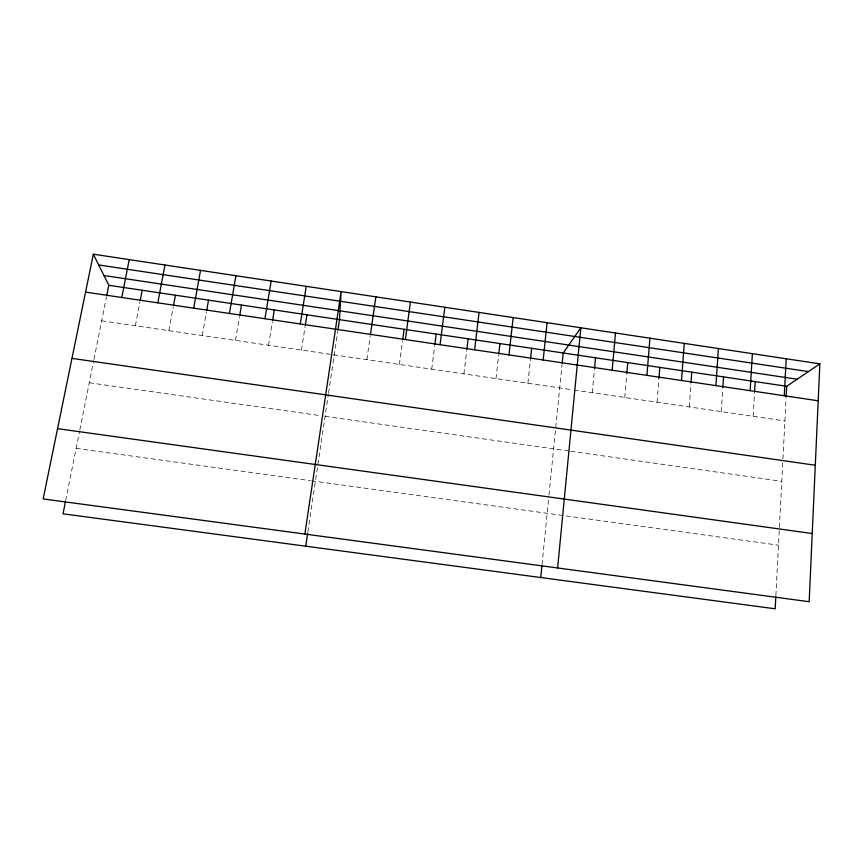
<?xml version="1.0" encoding="UTF-8"?>
<svg xmlns="http://www.w3.org/2000/svg" width="863" height="863" viewBox="0 0 863 863"><rect width="100%" height="100%" fill="white"/><g stroke="black" fill="none" stroke-linecap="round" stroke-linejoin="round"><path stroke-width="0.65" stroke-dasharray="4.32 3.24" d="M775.88 595.459L782.881 460.184M782.946 458.868L786.074 398.285M753.162 416.29L754.564 392.277M721.274 411.608L722.763 388.9M689.246 406.915L690.885 384.186M657.077 402.201L658.987 378.102M624.758 397.465L626.721 374.671M592.298 392.708L594.424 369.893M542.029 564.596L548.846 496.43M548.976 495.135L562.029 364.639M527.908 383.269L530.54 358.652M495.988 378.587L498.641 355.243M463.916 373.895L466.743 350.518M431.716 369.17L434.704 345.772M399.364 364.434L402.525 341.004M366.872 359.666L370.195 336.214M307.864 531.835L328.339 394.423M328.533 393.14L337.735 331.403M301.457 350.076L305.124 326.57M268.533 345.254L272.374 321.716M235.459 340.41L239.483 316.84M202.233 335.534L206.44 311.942M168.868 330.648L173.247 307.023M135.351 325.729L139.903 302.082M65.653 500.648L79.569 431.198M79.828 429.871L93.689 360.669M93.948 359.375L106.419 297.12M76.127 448.372L310.205 480.637M311.5 480.81L778.48 545.179M89.267 382.762L319.763 415.567M325.081 416.333L569.461 451.112M570.788 451.295L781.781 481.327M101.672 320.799L572.741 389.839M574.046 390.033L784.909 420.939"/><path stroke-width="1.29" d="M819.85 363.852L809.17 601.716L43.15 498.943L93.333 254.197L819.85 363.852L786.7 386.29L108.792 285.286L93.333 254.197M784.262 395.75L786.193 358.771M775.805 596.797L775.19 608.803L63.021 513.819L65.394 501.964M786.15 396.958L786.7 386.29M750.174 390.691L752.374 353.668M754.64 390.939L755.19 381.597M722.849 387.573L723.539 376.883M715.912 385.61L718.394 348.533M690.983 382.848L691.759 372.147M681.5 380.507L684.251 343.388M658.987 378.102L659.828 367.39M646.916 375.373L649.947 338.21M626.84 373.334L627.757 362.611M612.169 370.216L615.481 332.999M594.553 368.544L595.546 357.811M557.617 567.973L580.853 327.778L563.194 352.989L562.158 363.345M540.734 577.53L541.899 565.891M543.194 359.99L547.077 322.676M530.54 358.652L531.651 348.296M508.987 354.92L513.151 317.562M498.792 353.949L499.968 343.571M474.618 349.817L479.062 312.417M466.894 349.213L468.156 338.825M440.076 344.693L444.823 307.25M434.866 344.466L436.193 334.067M402.697 339.698L404.1 329.288M405.383 339.547L410.41 302.05M370.389 334.909L375.847 296.84M305.729 546.193L307.67 533.14M337.929 330.098L339.483 319.655L341.112 291.597L304.855 534.057M300.292 323.959L306.214 286.333M305.329 325.265L306.958 314.812M272.589 320.41L274.294 309.946M264.93 318.717L271.155 281.036M239.698 315.534L241.489 305.06M229.407 313.452L235.933 275.718M206.667 310.626L208.533 300.141M193.7 308.156L200.529 270.378M173.485 305.707L175.437 295.211M157.821 302.827L164.973 265.017M140.162 300.766L142.19 290.259M121.78 297.487L129.234 259.623M106.678 295.804L108.792 285.286M57.562 428.663L812.234 533.539M71.974 358.372L815.298 465.243M85.556 292.115L818.189 400.777M103.927 275.513L797.142 379.224M98.684 264.952L808.404 371.597"/></g></svg>
